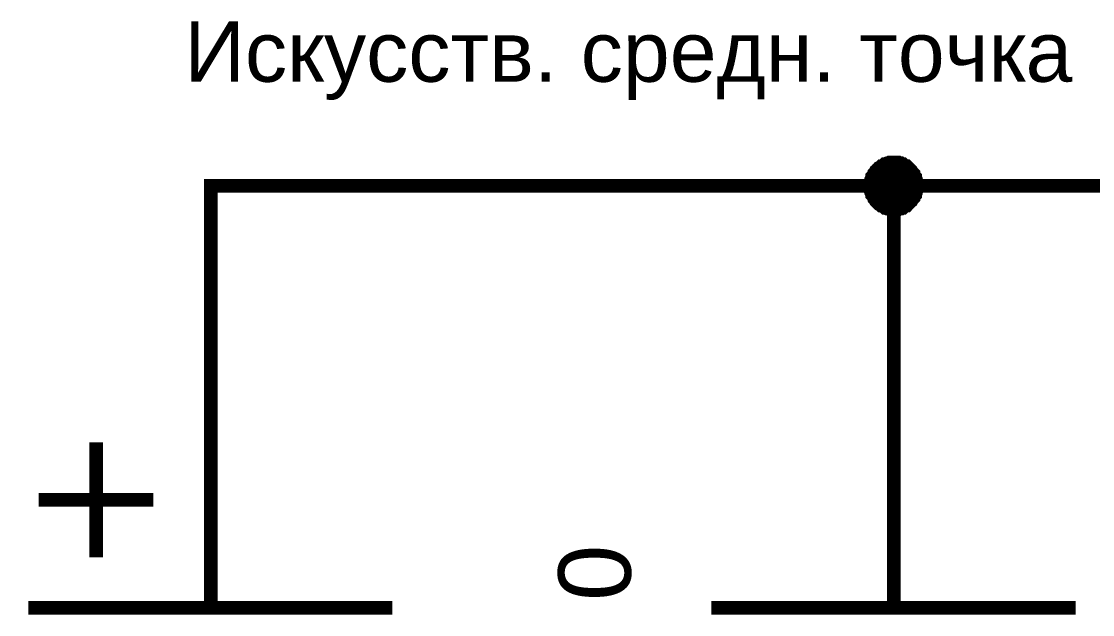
# Model space of a CAD drawing. Header units: millimetres. Extents: x -2024 to 917, y -725 to 13.
# Drawn here: x -2000.53 to -1977.02, y -231.07 to -218.05 of the extents above; entities that cross this region are included whole.
import ezdxf

# ---------------------------------------------------------------- set-up
doc = ezdxf.new("R2010")
doc.units = ezdxf.units.MM
doc.styles.get("Standard").update_dxf_attribs({"font": 'arial.ttf'})

msp = doc.modelspace()

# ---------------------------------------------------------------- linework, layer by layer
at = {"color": 7}
for points, const_width in [([(-1981.892, -221.663), (-1981.892, -221.63), (-1981.892, -221.614), (-1981.892, -221.581), (-1981.875, -221.564), (-1981.875, -221.531), (-1981.875, -221.514), (-1981.859, -221.481), (-1981.859, -221.465), (-1981.842, -221.448), (-1981.826, -221.415), (-1981.809, -221.398), (-1981.809, -221.382), (-1981.792, -221.365), (-1981.776, -221.332), (-1981.759, -221.316), (-1981.743, -221.299), (-1981.726, -221.283), (-1981.71, -221.266), (-1981.677, -221.249), (-1981.66, -221.233), (-1981.643, -221.233), (-1981.627, -221.216), (-1981.594, -221.2), (-1981.577, -221.183), (-1981.561, -221.183), (-1981.528, -221.167), (-1981.511, -221.167), (-1981.478, -221.167), (-1981.461, -221.15), (-1981.428, -221.15), (-1981.412, -221.15), (-1981.379, -221.15)], 0.3), ([(-1981.892, -221.663), (-1981.892, -221.63), (-1981.892, -221.614), (-1981.892, -221.581), (-1981.875, -221.564), (-1981.875, -221.531), (-1981.875, -221.514), (-1981.859, -221.481), (-1981.859, -221.465), (-1981.842, -221.448), (-1981.826, -221.415), (-1981.809, -221.398), (-1981.809, -221.382), (-1981.792, -221.365), (-1981.776, -221.332), (-1981.759, -221.316), (-1981.743, -221.299), (-1981.726, -221.283), (-1981.71, -221.266), (-1981.677, -221.249), (-1981.66, -221.233), (-1981.643, -221.233), (-1981.627, -221.216), (-1981.594, -221.2), (-1981.577, -221.183), (-1981.561, -221.183), (-1981.528, -221.167), (-1981.511, -221.167), (-1981.478, -221.167), (-1981.461, -221.15), (-1981.428, -221.15), (-1981.412, -221.15), (-1981.379, -221.15)], 0.3), ([(-1981.892, -221.663), (-1981.892, -221.63), (-1981.892, -221.614), (-1981.892, -221.581), (-1981.875, -221.564), (-1981.875, -221.531), (-1981.875, -221.514), (-1981.859, -221.481), (-1981.859, -221.465), (-1981.842, -221.448), (-1981.826, -221.415), (-1981.809, -221.398), (-1981.809, -221.382), (-1981.792, -221.365), (-1981.776, -221.332), (-1981.759, -221.316), (-1981.743, -221.299), (-1981.726, -221.283), (-1981.71, -221.266), (-1981.677, -221.249), (-1981.66, -221.233), (-1981.643, -221.233), (-1981.627, -221.216), (-1981.594, -221.2), (-1981.577, -221.183), (-1981.561, -221.183), (-1981.528, -221.167), (-1981.511, -221.167), (-1981.478, -221.167), (-1981.461, -221.15), (-1981.428, -221.15), (-1981.412, -221.15), (-1981.379, -221.15)], 0.3), ([(-1981.892, -221.663), (-1981.892, -221.63), (-1981.892, -221.614), (-1981.892, -221.581), (-1981.875, -221.564), (-1981.875, -221.531), (-1981.875, -221.514), (-1981.859, -221.481), (-1981.859, -221.465), (-1981.842, -221.448), (-1981.826, -221.415), (-1981.809, -221.398), (-1981.809, -221.382), (-1981.792, -221.365), (-1981.776, -221.332), (-1981.759, -221.316), (-1981.743, -221.299), (-1981.726, -221.283), (-1981.71, -221.266), (-1981.677, -221.249), (-1981.66, -221.233), (-1981.643, -221.233), (-1981.627, -221.216), (-1981.594, -221.2), (-1981.577, -221.183), (-1981.561, -221.183), (-1981.528, -221.167), (-1981.511, -221.167), (-1981.478, -221.167), (-1981.461, -221.15), (-1981.428, -221.15), (-1981.412, -221.15), (-1981.379, -221.15)], 0.3), ([(-1981.892, -221.663), (-1981.892, -221.63), (-1981.892, -221.614), (-1981.892, -221.581), (-1981.875, -221.564), (-1981.875, -221.531), (-1981.875, -221.514), (-1981.859, -221.481), (-1981.859, -221.465), (-1981.842, -221.448), (-1981.826, -221.415), (-1981.809, -221.398), (-1981.809, -221.382), (-1981.792, -221.365), (-1981.776, -221.332), (-1981.759, -221.316), (-1981.743, -221.299), (-1981.726, -221.283), (-1981.71, -221.266), (-1981.677, -221.249), (-1981.66, -221.233), (-1981.643, -221.233), (-1981.627, -221.216), (-1981.594, -221.2), (-1981.577, -221.183), (-1981.561, -221.183), (-1981.528, -221.167), (-1981.511, -221.167), (-1981.478, -221.167), (-1981.461, -221.15), (-1981.428, -221.15), (-1981.412, -221.15), (-1981.379, -221.15)], 0.0991), ([(-1981.892, -221.663), (-1981.892, -221.63), (-1981.892, -221.614), (-1981.892, -221.581), (-1981.875, -221.564), (-1981.875, -221.531), (-1981.875, -221.514), (-1981.859, -221.481), (-1981.859, -221.465), (-1981.842, -221.448), (-1981.826, -221.415), (-1981.809, -221.398), (-1981.809, -221.382), (-1981.792, -221.365), (-1981.776, -221.332), (-1981.759, -221.316), (-1981.743, -221.299), (-1981.726, -221.283), (-1981.71, -221.266), (-1981.677, -221.249), (-1981.66, -221.233), (-1981.643, -221.233), (-1981.627, -221.216), (-1981.594, -221.2), (-1981.577, -221.183), (-1981.561, -221.183), (-1981.528, -221.167), (-1981.511, -221.167), (-1981.478, -221.167), (-1981.461, -221.15), (-1981.428, -221.15), (-1981.412, -221.15), (-1981.379, -221.15)], 0.0991), ([(-1981.892, -221.663), (-1981.892, -221.63), (-1981.892, -221.614), (-1981.892, -221.581), (-1981.875, -221.564), (-1981.875, -221.531), (-1981.875, -221.514), (-1981.859, -221.481), (-1981.859, -221.465), (-1981.842, -221.448), (-1981.826, -221.415), (-1981.809, -221.398), (-1981.809, -221.382), (-1981.792, -221.365), (-1981.776, -221.332), (-1981.759, -221.316), (-1981.743, -221.299), (-1981.726, -221.283), (-1981.71, -221.266), (-1981.677, -221.249), (-1981.66, -221.233), (-1981.643, -221.233), (-1981.627, -221.216), (-1981.594, -221.2), (-1981.577, -221.183), (-1981.561, -221.183), (-1981.528, -221.167), (-1981.511, -221.167), (-1981.478, -221.167), (-1981.461, -221.15), (-1981.428, -221.15), (-1981.412, -221.15), (-1981.379, -221.15)], 0.0991), ([(-1981.892, -221.663), (-1981.892, -221.63), (-1981.892, -221.614), (-1981.892, -221.581), (-1981.875, -221.564), (-1981.875, -221.531), (-1981.875, -221.514), (-1981.859, -221.481), (-1981.859, -221.465), (-1981.842, -221.448), (-1981.826, -221.415), (-1981.809, -221.398), (-1981.809, -221.382), (-1981.792, -221.365), (-1981.776, -221.332), (-1981.759, -221.316), (-1981.743, -221.299), (-1981.726, -221.283), (-1981.71, -221.266), (-1981.677, -221.249), (-1981.66, -221.233), (-1981.643, -221.233), (-1981.627, -221.216), (-1981.594, -221.2), (-1981.577, -221.183), (-1981.561, -221.183), (-1981.528, -221.167), (-1981.511, -221.167), (-1981.478, -221.167), (-1981.461, -221.15), (-1981.428, -221.15), (-1981.412, -221.15), (-1981.379, -221.15)], 0.0991), ([(-1981.379, -221.15), (-1981.379, -221.15)], 0.3), ([(-1981.379, -221.15), (-1981.346, -221.15), (-1981.329, -221.15), (-1981.296, -221.15), (-1981.279, -221.167), (-1981.246, -221.167), (-1981.23, -221.167), (-1981.213, -221.183), (-1981.18, -221.183), (-1981.163, -221.2), (-1981.147, -221.216), (-1981.114, -221.233), (-1981.097, -221.233), (-1981.081, -221.249), (-1981.064, -221.266), (-1981.048, -221.283), (-1981.031, -221.299), (-1981.015, -221.316), (-1980.998, -221.332), (-1980.981, -221.365), (-1980.965, -221.382), (-1980.948, -221.398), (-1980.948, -221.415), (-1980.932, -221.448), (-1980.915, -221.465), (-1980.915, -221.481), (-1980.899, -221.514), (-1980.899, -221.531), (-1980.899, -221.564), (-1980.882, -221.581), (-1980.882, -221.614), (-1980.882, -221.63), (-1980.882, -221.663)], 0.3), ([(-1981.379, -221.15), (-1981.379, -221.15)], 0.3), ([(-1981.379, -221.15), (-1981.346, -221.15), (-1981.329, -221.15), (-1981.296, -221.15), (-1981.279, -221.167), (-1981.246, -221.167), (-1981.23, -221.167), (-1981.213, -221.183), (-1981.18, -221.183), (-1981.163, -221.2), (-1981.147, -221.216), (-1981.114, -221.233), (-1981.097, -221.233), (-1981.081, -221.249), (-1981.064, -221.266), (-1981.048, -221.283), (-1981.031, -221.299), (-1981.015, -221.316), (-1980.998, -221.332), (-1980.981, -221.365), (-1980.965, -221.382), (-1980.948, -221.398), (-1980.948, -221.415), (-1980.932, -221.448), (-1980.915, -221.465), (-1980.915, -221.481), (-1980.899, -221.514), (-1980.899, -221.531), (-1980.899, -221.564), (-1980.882, -221.581), (-1980.882, -221.614), (-1980.882, -221.63), (-1980.882, -221.663)], 0.3), ([(-1981.379, -221.15), (-1981.379, -221.15)], 0.3), ([(-1981.379, -221.15), (-1981.346, -221.15), (-1981.329, -221.15), (-1981.296, -221.15), (-1981.279, -221.167), (-1981.246, -221.167), (-1981.23, -221.167), (-1981.213, -221.183), (-1981.18, -221.183), (-1981.163, -221.2), (-1981.147, -221.216), (-1981.114, -221.233), (-1981.097, -221.233), (-1981.081, -221.249), (-1981.064, -221.266), (-1981.048, -221.283), (-1981.031, -221.299), (-1981.015, -221.316), (-1980.998, -221.332), (-1980.981, -221.365), (-1980.965, -221.382), (-1980.948, -221.398), (-1980.948, -221.415), (-1980.932, -221.448), (-1980.915, -221.465), (-1980.915, -221.481), (-1980.899, -221.514), (-1980.899, -221.531), (-1980.899, -221.564), (-1980.882, -221.581), (-1980.882, -221.614), (-1980.882, -221.63), (-1980.882, -221.663)], 0.3), ([(-1981.379, -221.15), (-1981.379, -221.15)], 0.3), ([(-1981.379, -221.15), (-1981.346, -221.15), (-1981.329, -221.15), (-1981.296, -221.15), (-1981.279, -221.167), (-1981.246, -221.167), (-1981.23, -221.167), (-1981.213, -221.183), (-1981.18, -221.183), (-1981.163, -221.2), (-1981.147, -221.216), (-1981.114, -221.233), (-1981.097, -221.233), (-1981.081, -221.249), (-1981.064, -221.266), (-1981.048, -221.283), (-1981.031, -221.299), (-1981.015, -221.316), (-1980.998, -221.332), (-1980.981, -221.365), (-1980.965, -221.382), (-1980.948, -221.398), (-1980.948, -221.415), (-1980.932, -221.448), (-1980.915, -221.465), (-1980.915, -221.481), (-1980.899, -221.514), (-1980.899, -221.531), (-1980.899, -221.564), (-1980.882, -221.581), (-1980.882, -221.614), (-1980.882, -221.63), (-1980.882, -221.663)], 0.3), ([(-1981.379, -221.15), (-1981.379, -221.15)], 0.0991), ([(-1981.379, -221.15), (-1981.346, -221.15), (-1981.329, -221.15), (-1981.296, -221.15), (-1981.279, -221.167), (-1981.246, -221.167), (-1981.23, -221.167), (-1981.213, -221.183), (-1981.18, -221.183), (-1981.163, -221.2), (-1981.147, -221.216), (-1981.114, -221.233), (-1981.097, -221.233), (-1981.081, -221.249), (-1981.064, -221.266), (-1981.048, -221.283), (-1981.031, -221.299), (-1981.015, -221.316), (-1980.998, -221.332), (-1980.981, -221.365), (-1980.965, -221.382), (-1980.948, -221.398), (-1980.948, -221.415), (-1980.932, -221.448), (-1980.915, -221.465), (-1980.915, -221.481), (-1980.899, -221.514), (-1980.899, -221.531), (-1980.899, -221.564), (-1980.882, -221.581), (-1980.882, -221.614), (-1980.882, -221.63), (-1980.882, -221.663)], 0.0991), ([(-1981.379, -221.15), (-1981.379, -221.15)], 0.0991), ([(-1981.379, -221.15), (-1981.346, -221.15), (-1981.329, -221.15), (-1981.296, -221.15), (-1981.279, -221.167), (-1981.246, -221.167), (-1981.23, -221.167), (-1981.213, -221.183), (-1981.18, -221.183), (-1981.163, -221.2), (-1981.147, -221.216), (-1981.114, -221.233), (-1981.097, -221.233), (-1981.081, -221.249), (-1981.064, -221.266), (-1981.048, -221.283), (-1981.031, -221.299), (-1981.015, -221.316), (-1980.998, -221.332), (-1980.981, -221.365), (-1980.965, -221.382), (-1980.948, -221.398), (-1980.948, -221.415), (-1980.932, -221.448), (-1980.915, -221.465), (-1980.915, -221.481), (-1980.899, -221.514), (-1980.899, -221.531), (-1980.899, -221.564), (-1980.882, -221.581), (-1980.882, -221.614), (-1980.882, -221.63), (-1980.882, -221.663)], 0.0991), ([(-1981.379, -221.15), (-1981.379, -221.15)], 0.0991), ([(-1981.379, -221.15), (-1981.346, -221.15), (-1981.329, -221.15), (-1981.296, -221.15), (-1981.279, -221.167), (-1981.246, -221.167), (-1981.23, -221.167), (-1981.213, -221.183), (-1981.18, -221.183), (-1981.163, -221.2), (-1981.147, -221.216), (-1981.114, -221.233), (-1981.097, -221.233), (-1981.081, -221.249), (-1981.064, -221.266), (-1981.048, -221.283), (-1981.031, -221.299), (-1981.015, -221.316), (-1980.998, -221.332), (-1980.981, -221.365), (-1980.965, -221.382), (-1980.948, -221.398), (-1980.948, -221.415), (-1980.932, -221.448), (-1980.915, -221.465), (-1980.915, -221.481), (-1980.899, -221.514), (-1980.899, -221.531), (-1980.899, -221.564), (-1980.882, -221.581), (-1980.882, -221.614), (-1980.882, -221.63), (-1980.882, -221.663)], 0.0991), ([(-1981.379, -221.15), (-1981.379, -221.15)], 0.0991), ([(-1981.379, -221.15), (-1981.346, -221.15), (-1981.329, -221.15), (-1981.296, -221.15), (-1981.279, -221.167), (-1981.246, -221.167), (-1981.23, -221.167), (-1981.213, -221.183), (-1981.18, -221.183), (-1981.163, -221.2), (-1981.147, -221.216), (-1981.114, -221.233), (-1981.097, -221.233), (-1981.081, -221.249), (-1981.064, -221.266), (-1981.048, -221.283), (-1981.031, -221.299), (-1981.015, -221.316), (-1980.998, -221.332), (-1980.981, -221.365), (-1980.965, -221.382), (-1980.948, -221.398), (-1980.948, -221.415), (-1980.932, -221.448), (-1980.915, -221.465), (-1980.915, -221.481), (-1980.899, -221.514), (-1980.899, -221.531), (-1980.899, -221.564), (-1980.882, -221.581), (-1980.882, -221.614), (-1980.882, -221.63), (-1980.882, -221.663)], 0.0991), ([(-1996.374, -227.923), (-1996.374, -221.663), (-1981.379, -221.663)], 0.3), ([(-1981.379, -222.177), (-1981.412, -222.177), (-1981.428, -222.177), (-1981.461, -222.177), (-1981.478, -222.16), (-1981.511, -222.16), (-1981.528, -222.16), (-1981.561, -222.144), (-1981.577, -222.144), (-1981.594, -222.127), (-1981.627, -222.11), (-1981.643, -222.094), (-1981.66, -222.094), (-1981.677, -222.077), (-1981.71, -222.061), (-1981.726, -222.044), (-1981.743, -222.028), (-1981.759, -222.011), (-1981.776, -221.995), (-1981.792, -221.961), (-1981.809, -221.945), (-1981.809, -221.928), (-1981.826, -221.912), (-1981.842, -221.879), (-1981.859, -221.862), (-1981.859, -221.846), (-1981.875, -221.812), (-1981.875, -221.796), (-1981.875, -221.763), (-1981.892, -221.746), (-1981.892, -221.713), (-1981.892, -221.696), (-1981.892, -221.663)], 0.3), ([(-1981.892, -221.663), (-1981.892, -221.663)], 0.3), ([(-1981.379, -222.177), (-1981.412, -222.177), (-1981.428, -222.177), (-1981.461, -222.177), (-1981.478, -222.16), (-1981.511, -222.16), (-1981.528, -222.16), (-1981.561, -222.144), (-1981.577, -222.144), (-1981.594, -222.127), (-1981.627, -222.11), (-1981.643, -222.094), (-1981.66, -222.094), (-1981.677, -222.077), (-1981.71, -222.061), (-1981.726, -222.044), (-1981.743, -222.028), (-1981.759, -222.011), (-1981.776, -221.995), (-1981.792, -221.961), (-1981.809, -221.945), (-1981.809, -221.928), (-1981.826, -221.912), (-1981.842, -221.879), (-1981.859, -221.862), (-1981.859, -221.846), (-1981.875, -221.812), (-1981.875, -221.796), (-1981.875, -221.763), (-1981.892, -221.746), (-1981.892, -221.713), (-1981.892, -221.696), (-1981.892, -221.663)], 0.3), ([(-1981.892, -221.663), (-1981.892, -221.663)], 0.3), ([(-1981.379, -222.177), (-1981.412, -222.177), (-1981.428, -222.177), (-1981.461, -222.177), (-1981.478, -222.16), (-1981.511, -222.16), (-1981.528, -222.16), (-1981.561, -222.144), (-1981.577, -222.144), (-1981.594, -222.127), (-1981.627, -222.11), (-1981.643, -222.094), (-1981.66, -222.094), (-1981.677, -222.077), (-1981.71, -222.061), (-1981.726, -222.044), (-1981.743, -222.028), (-1981.759, -222.011), (-1981.776, -221.995), (-1981.792, -221.961), (-1981.809, -221.945), (-1981.809, -221.928), (-1981.826, -221.912), (-1981.842, -221.879), (-1981.859, -221.862), (-1981.859, -221.846), (-1981.875, -221.812), (-1981.875, -221.796), (-1981.875, -221.763), (-1981.892, -221.746), (-1981.892, -221.713), (-1981.892, -221.696), (-1981.892, -221.663)], 0.3), ([(-1981.892, -221.663), (-1981.892, -221.663)], 0.3), ([(-1981.379, -222.177), (-1981.412, -222.177), (-1981.428, -222.177), (-1981.461, -222.177), (-1981.478, -222.16), (-1981.511, -222.16), (-1981.528, -222.16), (-1981.561, -222.144), (-1981.577, -222.144), (-1981.594, -222.127), (-1981.627, -222.11), (-1981.643, -222.094), (-1981.66, -222.094), (-1981.677, -222.077), (-1981.71, -222.061), (-1981.726, -222.044), (-1981.743, -222.028), (-1981.759, -222.011), (-1981.776, -221.995), (-1981.792, -221.961), (-1981.809, -221.945), (-1981.809, -221.928), (-1981.826, -221.912), (-1981.842, -221.879), (-1981.859, -221.862), (-1981.859, -221.846), (-1981.875, -221.812), (-1981.875, -221.796), (-1981.875, -221.763), (-1981.892, -221.746), (-1981.892, -221.713), (-1981.892, -221.696), (-1981.892, -221.663)], 0.3), ([(-1981.892, -221.663), (-1981.892, -221.663)], 0.3), ([(-1981.379, -222.177), (-1981.412, -222.177), (-1981.428, -222.177), (-1981.461, -222.177), (-1981.478, -222.16), (-1981.511, -222.16), (-1981.528, -222.16), (-1981.561, -222.144), (-1981.577, -222.144), (-1981.594, -222.127), (-1981.627, -222.11), (-1981.643, -222.094), (-1981.66, -222.094), (-1981.677, -222.077), (-1981.71, -222.061), (-1981.726, -222.044), (-1981.743, -222.028), (-1981.759, -222.011), (-1981.776, -221.995), (-1981.792, -221.961), (-1981.809, -221.945), (-1981.809, -221.928), (-1981.826, -221.912), (-1981.842, -221.879), (-1981.859, -221.862), (-1981.859, -221.846), (-1981.875, -221.812), (-1981.875, -221.796), (-1981.875, -221.763), (-1981.892, -221.746), (-1981.892, -221.713), (-1981.892, -221.696), (-1981.892, -221.663)], 0.0991), ([(-1981.892, -221.663), (-1981.892, -221.663)], 0.0991), ([(-1981.379, -222.177), (-1981.412, -222.177), (-1981.428, -222.177), (-1981.461, -222.177), (-1981.478, -222.16), (-1981.511, -222.16), (-1981.528, -222.16), (-1981.561, -222.144), (-1981.577, -222.144), (-1981.594, -222.127), (-1981.627, -222.11), (-1981.643, -222.094), (-1981.66, -222.094), (-1981.677, -222.077), (-1981.71, -222.061), (-1981.726, -222.044), (-1981.743, -222.028), (-1981.759, -222.011), (-1981.776, -221.995), (-1981.792, -221.961), (-1981.809, -221.945), (-1981.809, -221.928), (-1981.826, -221.912), (-1981.842, -221.879), (-1981.859, -221.862), (-1981.859, -221.846), (-1981.875, -221.812), (-1981.875, -221.796), (-1981.875, -221.763), (-1981.892, -221.746), (-1981.892, -221.713), (-1981.892, -221.696), (-1981.892, -221.663)], 0.0991), ([(-1981.892, -221.663), (-1981.892, -221.663)], 0.0991), ([(-1981.379, -222.177), (-1981.412, -222.177), (-1981.428, -222.177), (-1981.461, -222.177), (-1981.478, -222.16), (-1981.511, -222.16), (-1981.528, -222.16), (-1981.561, -222.144), (-1981.577, -222.144), (-1981.594, -222.127), (-1981.627, -222.11), (-1981.643, -222.094), (-1981.66, -222.094), (-1981.677, -222.077), (-1981.71, -222.061), (-1981.726, -222.044), (-1981.743, -222.028), (-1981.759, -222.011), (-1981.776, -221.995), (-1981.792, -221.961), (-1981.809, -221.945), (-1981.809, -221.928), (-1981.826, -221.912), (-1981.842, -221.879), (-1981.859, -221.862), (-1981.859, -221.846), (-1981.875, -221.812), (-1981.875, -221.796), (-1981.875, -221.763), (-1981.892, -221.746), (-1981.892, -221.713), (-1981.892, -221.696), (-1981.892, -221.663)], 0.0991), ([(-1981.892, -221.663), (-1981.892, -221.663)], 0.0991), ([(-1981.379, -222.177), (-1981.412, -222.177), (-1981.428, -222.177), (-1981.461, -222.177), (-1981.478, -222.16), (-1981.511, -222.16), (-1981.528, -222.16), (-1981.561, -222.144), (-1981.577, -222.144), (-1981.594, -222.127), (-1981.627, -222.11), (-1981.643, -222.094), (-1981.66, -222.094), (-1981.677, -222.077), (-1981.71, -222.061), (-1981.726, -222.044), (-1981.743, -222.028), (-1981.759, -222.011), (-1981.776, -221.995), (-1981.792, -221.961), (-1981.809, -221.945), (-1981.809, -221.928), (-1981.826, -221.912), (-1981.842, -221.879), (-1981.859, -221.862), (-1981.859, -221.846), (-1981.875, -221.812), (-1981.875, -221.796), (-1981.875, -221.763), (-1981.892, -221.746), (-1981.892, -221.713), (-1981.892, -221.696), (-1981.892, -221.663)], 0.0991), ([(-1981.892, -221.663), (-1981.892, -221.663)], 0.0991), ([(-1980.882, -221.663), (-1980.882, -221.696), (-1980.882, -221.713), (-1980.882, -221.746), (-1980.899, -221.763), (-1980.899, -221.796), (-1980.899, -221.812), (-1980.915, -221.846), (-1980.915, -221.862), (-1980.932, -221.879), (-1980.948, -221.912), (-1980.948, -221.928), (-1980.965, -221.945), (-1980.981, -221.961), (-1980.998, -221.995), (-1981.015, -222.011), (-1981.031, -222.028), (-1981.048, -222.044), (-1981.064, -222.061), (-1981.081, -222.077), (-1981.097, -222.094), (-1981.114, -222.094), (-1981.147, -222.11), (-1981.163, -222.127), (-1981.18, -222.144), (-1981.213, -222.144), (-1981.23, -222.16), (-1981.246, -222.16), (-1981.279, -222.16), (-1981.296, -222.177), (-1981.329, -222.177), (-1981.346, -222.177), (-1981.379, -222.177)], 0.3), ([(-1981.379, -227.923), (-1981.379, -221.663), (-1968.883, -221.663)], 0.3), ([(-1980.882, -221.663), (-1980.882, -221.696), (-1980.882, -221.713), (-1980.882, -221.746), (-1980.899, -221.763), (-1980.899, -221.796), (-1980.899, -221.812), (-1980.915, -221.846), (-1980.915, -221.862), (-1980.932, -221.879), (-1980.948, -221.912), (-1980.948, -221.928), (-1980.965, -221.945), (-1980.981, -221.961), (-1980.998, -221.995), (-1981.015, -222.011), (-1981.031, -222.028), (-1981.048, -222.044), (-1981.064, -222.061), (-1981.081, -222.077), (-1981.097, -222.094), (-1981.114, -222.094), (-1981.147, -222.11), (-1981.163, -222.127), (-1981.18, -222.144), (-1981.213, -222.144), (-1981.23, -222.16), (-1981.246, -222.16), (-1981.279, -222.16), (-1981.296, -222.177), (-1981.329, -222.177), (-1981.346, -222.177), (-1981.379, -222.177)], 0.3), ([(-1980.882, -221.663), (-1980.882, -221.696), (-1980.882, -221.713), (-1980.882, -221.746), (-1980.899, -221.763), (-1980.899, -221.796), (-1980.899, -221.812), (-1980.915, -221.846), (-1980.915, -221.862), (-1980.932, -221.879), (-1980.948, -221.912), (-1980.948, -221.928), (-1980.965, -221.945), (-1980.981, -221.961), (-1980.998, -221.995), (-1981.015, -222.011), (-1981.031, -222.028), (-1981.048, -222.044), (-1981.064, -222.061), (-1981.081, -222.077), (-1981.097, -222.094), (-1981.114, -222.094), (-1981.147, -222.11), (-1981.163, -222.127), (-1981.18, -222.144), (-1981.213, -222.144), (-1981.23, -222.16), (-1981.246, -222.16), (-1981.279, -222.16), (-1981.296, -222.177), (-1981.329, -222.177), (-1981.346, -222.177), (-1981.379, -222.177)], 0.3), ([(-1980.882, -221.663), (-1980.882, -221.696), (-1980.882, -221.713), (-1980.882, -221.746), (-1980.899, -221.763), (-1980.899, -221.796), (-1980.899, -221.812), (-1980.915, -221.846), (-1980.915, -221.862), (-1980.932, -221.879), (-1980.948, -221.912), (-1980.948, -221.928), (-1980.965, -221.945), (-1980.981, -221.961), (-1980.998, -221.995), (-1981.015, -222.011), (-1981.031, -222.028), (-1981.048, -222.044), (-1981.064, -222.061), (-1981.081, -222.077), (-1981.097, -222.094), (-1981.114, -222.094), (-1981.147, -222.11), (-1981.163, -222.127), (-1981.18, -222.144), (-1981.213, -222.144), (-1981.23, -222.16), (-1981.246, -222.16), (-1981.279, -222.16), (-1981.296, -222.177), (-1981.329, -222.177), (-1981.346, -222.177), (-1981.379, -222.177)], 0.3), ([(-1980.882, -221.663), (-1980.882, -221.696), (-1980.882, -221.713), (-1980.882, -221.746), (-1980.899, -221.763), (-1980.899, -221.796), (-1980.899, -221.812), (-1980.915, -221.846), (-1980.915, -221.862), (-1980.932, -221.879), (-1980.948, -221.912), (-1980.948, -221.928), (-1980.965, -221.945), (-1980.981, -221.961), (-1980.998, -221.995), (-1981.015, -222.011), (-1981.031, -222.028), (-1981.048, -222.044), (-1981.064, -222.061), (-1981.081, -222.077), (-1981.097, -222.094), (-1981.114, -222.094), (-1981.147, -222.11), (-1981.163, -222.127), (-1981.18, -222.144), (-1981.213, -222.144), (-1981.23, -222.16), (-1981.246, -222.16), (-1981.279, -222.16), (-1981.296, -222.177), (-1981.329, -222.177), (-1981.346, -222.177), (-1981.379, -222.177)], 0.0991), ([(-1980.882, -221.663), (-1980.882, -221.696), (-1980.882, -221.713), (-1980.882, -221.746), (-1980.899, -221.763), (-1980.899, -221.796), (-1980.899, -221.812), (-1980.915, -221.846), (-1980.915, -221.862), (-1980.932, -221.879), (-1980.948, -221.912), (-1980.948, -221.928), (-1980.965, -221.945), (-1980.981, -221.961), (-1980.998, -221.995), (-1981.015, -222.011), (-1981.031, -222.028), (-1981.048, -222.044), (-1981.064, -222.061), (-1981.081, -222.077), (-1981.097, -222.094), (-1981.114, -222.094), (-1981.147, -222.11), (-1981.163, -222.127), (-1981.18, -222.144), (-1981.213, -222.144), (-1981.23, -222.16), (-1981.246, -222.16), (-1981.279, -222.16), (-1981.296, -222.177), (-1981.329, -222.177), (-1981.346, -222.177), (-1981.379, -222.177)], 0.0991), ([(-1980.882, -221.663), (-1980.882, -221.696), (-1980.882, -221.713), (-1980.882, -221.746), (-1980.899, -221.763), (-1980.899, -221.796), (-1980.899, -221.812), (-1980.915, -221.846), (-1980.915, -221.862), (-1980.932, -221.879), (-1980.948, -221.912), (-1980.948, -221.928), (-1980.965, -221.945), (-1980.981, -221.961), (-1980.998, -221.995), (-1981.015, -222.011), (-1981.031, -222.028), (-1981.048, -222.044), (-1981.064, -222.061), (-1981.081, -222.077), (-1981.097, -222.094), (-1981.114, -222.094), (-1981.147, -222.11), (-1981.163, -222.127), (-1981.18, -222.144), (-1981.213, -222.144), (-1981.23, -222.16), (-1981.246, -222.16), (-1981.279, -222.16), (-1981.296, -222.177), (-1981.329, -222.177), (-1981.346, -222.177), (-1981.379, -222.177)], 0.0991), ([(-1980.882, -221.663), (-1980.882, -221.696), (-1980.882, -221.713), (-1980.882, -221.746), (-1980.899, -221.763), (-1980.899, -221.796), (-1980.899, -221.812), (-1980.915, -221.846), (-1980.915, -221.862), (-1980.932, -221.879), (-1980.948, -221.912), (-1980.948, -221.928), (-1980.965, -221.945), (-1980.981, -221.961), (-1980.998, -221.995), (-1981.015, -222.011), (-1981.031, -222.028), (-1981.048, -222.044), (-1981.064, -222.061), (-1981.081, -222.077), (-1981.097, -222.094), (-1981.114, -222.094), (-1981.147, -222.11), (-1981.163, -222.127), (-1981.18, -222.144), (-1981.213, -222.144), (-1981.23, -222.16), (-1981.246, -222.16), (-1981.279, -222.16), (-1981.296, -222.177), (-1981.329, -222.177), (-1981.346, -222.177), (-1981.379, -222.177)], 0.0991), ([(-1980.882, -221.663), (-1980.882, -221.663), (-1980.882, -221.663), (-1980.882, -221.663), (-1980.882, -221.663), (-1980.882, -221.663), (-1980.882, -221.663), (-1980.882, -221.663), (-1980.882, -221.663), (-1980.882, -221.663), (-1980.882, -221.663), (-1980.882, -221.663), (-1980.882, -221.663), (-1980.882, -221.663), (-1980.882, -221.663), (-1980.882, -221.663), (-1980.882, -221.663), (-1980.882, -221.663), (-1980.882, -221.663), (-1980.882, -221.663), (-1980.882, -221.663), (-1980.882, -221.663), (-1980.882, -221.663), (-1980.882, -221.663), (-1980.882, -221.663), (-1980.882, -221.663), (-1980.882, -221.663), (-1980.882, -221.663), (-1980.882, -221.663), (-1980.882, -221.663), (-1980.882, -221.663), (-1980.882, -221.663), (-1980.882, -221.663)], 0.3), ([(-1980.882, -221.663), (-1980.882, -221.663)], 0.3), ([(-1980.882, -221.663), (-1980.882, -221.663), (-1980.882, -221.663), (-1980.882, -221.663), (-1980.882, -221.663), (-1980.882, -221.663), (-1980.882, -221.663), (-1980.882, -221.663), (-1980.882, -221.663), (-1980.882, -221.663), (-1980.882, -221.663), (-1980.882, -221.663), (-1980.882, -221.663), (-1980.882, -221.663), (-1980.882, -221.663), (-1980.882, -221.663), (-1980.882, -221.663), (-1980.882, -221.663), (-1980.882, -221.663), (-1980.882, -221.663), (-1980.882, -221.663), (-1980.882, -221.663), (-1980.882, -221.663), (-1980.882, -221.663), (-1980.882, -221.663), (-1980.882, -221.663), (-1980.882, -221.663), (-1980.882, -221.663), (-1980.882, -221.663), (-1980.882, -221.663), (-1980.882, -221.663), (-1980.882, -221.663), (-1980.882, -221.663)], 0.3), ([(-1980.882, -221.663), (-1980.882, -221.663)], 0.3), ([(-1980.882, -221.663), (-1980.882, -221.663), (-1980.882, -221.663), (-1980.882, -221.663), (-1980.882, -221.663), (-1980.882, -221.663), (-1980.882, -221.663), (-1980.882, -221.663), (-1980.882, -221.663), (-1980.882, -221.663), (-1980.882, -221.663), (-1980.882, -221.663), (-1980.882, -221.663), (-1980.882, -221.663), (-1980.882, -221.663), (-1980.882, -221.663), (-1980.882, -221.663), (-1980.882, -221.663), (-1980.882, -221.663), (-1980.882, -221.663), (-1980.882, -221.663), (-1980.882, -221.663), (-1980.882, -221.663), (-1980.882, -221.663), (-1980.882, -221.663), (-1980.882, -221.663), (-1980.882, -221.663), (-1980.882, -221.663), (-1980.882, -221.663), (-1980.882, -221.663), (-1980.882, -221.663), (-1980.882, -221.663), (-1980.882, -221.663)], 0.3), ([(-1980.882, -221.663), (-1980.882, -221.663)], 0.3), ([(-1980.882, -221.663), (-1980.882, -221.663), (-1980.882, -221.663), (-1980.882, -221.663), (-1980.882, -221.663), (-1980.882, -221.663), (-1980.882, -221.663), (-1980.882, -221.663), (-1980.882, -221.663), (-1980.882, -221.663), (-1980.882, -221.663), (-1980.882, -221.663), (-1980.882, -221.663), (-1980.882, -221.663), (-1980.882, -221.663), (-1980.882, -221.663), (-1980.882, -221.663), (-1980.882, -221.663), (-1980.882, -221.663), (-1980.882, -221.663), (-1980.882, -221.663), (-1980.882, -221.663), (-1980.882, -221.663), (-1980.882, -221.663), (-1980.882, -221.663), (-1980.882, -221.663), (-1980.882, -221.663), (-1980.882, -221.663), (-1980.882, -221.663), (-1980.882, -221.663), (-1980.882, -221.663), (-1980.882, -221.663), (-1980.882, -221.663)], 0.3), ([(-1980.882, -221.663), (-1980.882, -221.663)], 0.3), ([(-1980.882, -221.663), (-1980.882, -221.663), (-1980.882, -221.663), (-1980.882, -221.663), (-1980.882, -221.663), (-1980.882, -221.663), (-1980.882, -221.663), (-1980.882, -221.663), (-1980.882, -221.663), (-1980.882, -221.663), (-1980.882, -221.663), (-1980.882, -221.663), (-1980.882, -221.663), (-1980.882, -221.663), (-1980.882, -221.663), (-1980.882, -221.663), (-1980.882, -221.663), (-1980.882, -221.663), (-1980.882, -221.663), (-1980.882, -221.663), (-1980.882, -221.663), (-1980.882, -221.663), (-1980.882, -221.663), (-1980.882, -221.663), (-1980.882, -221.663), (-1980.882, -221.663), (-1980.882, -221.663), (-1980.882, -221.663), (-1980.882, -221.663), (-1980.882, -221.663), (-1980.882, -221.663), (-1980.882, -221.663), (-1980.882, -221.663)], 0.0991), ([(-1980.882, -221.663), (-1980.882, -221.663)], 0.0991), ([(-1980.882, -221.663), (-1980.882, -221.663), (-1980.882, -221.663), (-1980.882, -221.663), (-1980.882, -221.663), (-1980.882, -221.663), (-1980.882, -221.663), (-1980.882, -221.663), (-1980.882, -221.663), (-1980.882, -221.663), (-1980.882, -221.663), (-1980.882, -221.663), (-1980.882, -221.663), (-1980.882, -221.663), (-1980.882, -221.663), (-1980.882, -221.663), (-1980.882, -221.663), (-1980.882, -221.663), (-1980.882, -221.663), (-1980.882, -221.663), (-1980.882, -221.663), (-1980.882, -221.663), (-1980.882, -221.663), (-1980.882, -221.663), (-1980.882, -221.663), (-1980.882, -221.663), (-1980.882, -221.663), (-1980.882, -221.663), (-1980.882, -221.663), (-1980.882, -221.663), (-1980.882, -221.663), (-1980.882, -221.663), (-1980.882, -221.663)], 0.0991), ([(-1980.882, -221.663), (-1980.882, -221.663)], 0.0991), ([(-1980.882, -221.663), (-1980.882, -221.663), (-1980.882, -221.663), (-1980.882, -221.663), (-1980.882, -221.663), (-1980.882, -221.663), (-1980.882, -221.663), (-1980.882, -221.663), (-1980.882, -221.663), (-1980.882, -221.663), (-1980.882, -221.663), (-1980.882, -221.663), (-1980.882, -221.663), (-1980.882, -221.663), (-1980.882, -221.663), (-1980.882, -221.663), (-1980.882, -221.663), (-1980.882, -221.663), (-1980.882, -221.663), (-1980.882, -221.663), (-1980.882, -221.663), (-1980.882, -221.663), (-1980.882, -221.663), (-1980.882, -221.663), (-1980.882, -221.663), (-1980.882, -221.663), (-1980.882, -221.663), (-1980.882, -221.663), (-1980.882, -221.663), (-1980.882, -221.663), (-1980.882, -221.663), (-1980.882, -221.663), (-1980.882, -221.663)], 0.0991), ([(-1980.882, -221.663), (-1980.882, -221.663)], 0.0991), ([(-1980.882, -221.663), (-1980.882, -221.663), (-1980.882, -221.663), (-1980.882, -221.663), (-1980.882, -221.663), (-1980.882, -221.663), (-1980.882, -221.663), (-1980.882, -221.663), (-1980.882, -221.663), (-1980.882, -221.663), (-1980.882, -221.663), (-1980.882, -221.663), (-1980.882, -221.663), (-1980.882, -221.663), (-1980.882, -221.663), (-1980.882, -221.663), (-1980.882, -221.663), (-1980.882, -221.663), (-1980.882, -221.663), (-1980.882, -221.663), (-1980.882, -221.663), (-1980.882, -221.663), (-1980.882, -221.663), (-1980.882, -221.663), (-1980.882, -221.663), (-1980.882, -221.663), (-1980.882, -221.663), (-1980.882, -221.663), (-1980.882, -221.663), (-1980.882, -221.663), (-1980.882, -221.663), (-1980.882, -221.663), (-1980.882, -221.663)], 0.0991), ([(-1980.882, -221.663), (-1980.882, -221.663)], 0.0991), ([(-1998.89, -229.81), (-1998.89, -227.293)], 0.3), ([(-1996.374, -230.92), (-1996.374, -227.923)], 0.3), ([(-1981.379, -230.92), (-1981.379, -227.923)], 0.3), ([(-2000.148, -228.552), (-1997.632, -228.552)], 0.3), ([(-2000.379, -230.92), (-1992.385, -230.92)], 0.3), ([(-1985.384, -230.92), (-1977.39, -230.92)], 0.3)]:
    msp.add_lwpolyline(points, dxfattribs=dict(at, const_width=const_width))
at = {"color": 7, "const_width": 0.508}
msp.add_lwpolyline([(-1981.706, -221.658, 1), (-1981.198, -221.658, 1)], format="xyb", close=True, dxfattribs=at)

# ---------------------------------------------------------------- texts
at = {"color": 7}
msp.add_text('Искусств. средн. точка', height=1.32471, dxfattribs=at).set_placement((-1996.953, -219.378))
msp.add_text('0', height=1.59, rotation=90, dxfattribs=at).set_placement((-1987.155, -230.771))

doc.saveas('drawing.dxf')
